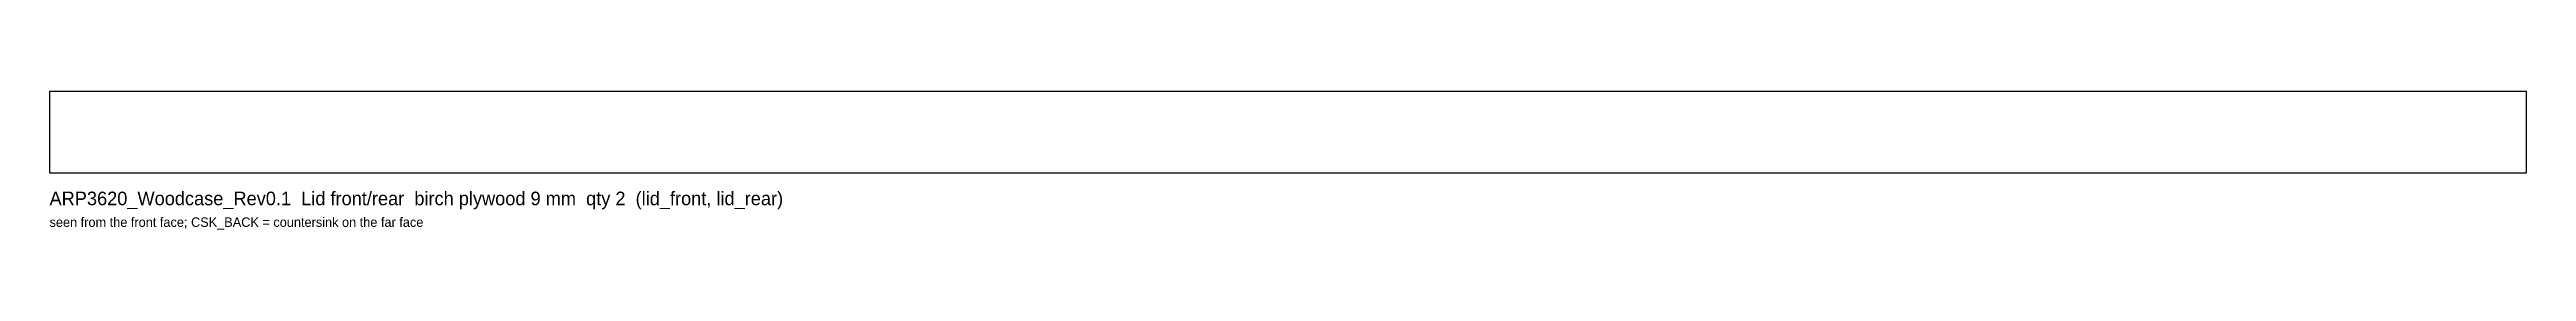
# Model space of a CAD drawing. Header units: millimetres. Extents: x 0 to 911, y -21 to 30.
import ezdxf

# ---------------------------------------------------------------- set-up
doc = ezdxf.new("R2010")
doc.units = ezdxf.units.MM
doc.layers.add('NOTE', color=8, linetype='CONTINUOUS')
doc.layers.add('OUTLINE', color=7, linetype='CONTINUOUS')

msp = doc.modelspace()

# ---------------------------------------------------------------- linework, layer by layer
at = {"layer": 'OUTLINE'}
for p, q in [((911, 30), (0, 30)), ((0, 30), (0, 0)), ((911, 0), (911, 30)), ((0, 0), (911, 0))]:
    msp.add_line(p, q, dxfattribs=at)

# ---------------------------------------------------------------- texts
at = {"layer": 'NOTE'}
for s, height, p in [('ARP3620_Woodcase_Rev0.1  Lid front/rear  birch plywood 9 mm  qty 2  (lid_front, lid_rear)', 5, (0, -12)), ('seen from the front face; CSK_BACK = countersink on the far face', 3.5, (0, -20))]:
    msp.add_text(s, height=height, dxfattribs=at).set_placement(p)

doc.saveas('drawing.dxf')
